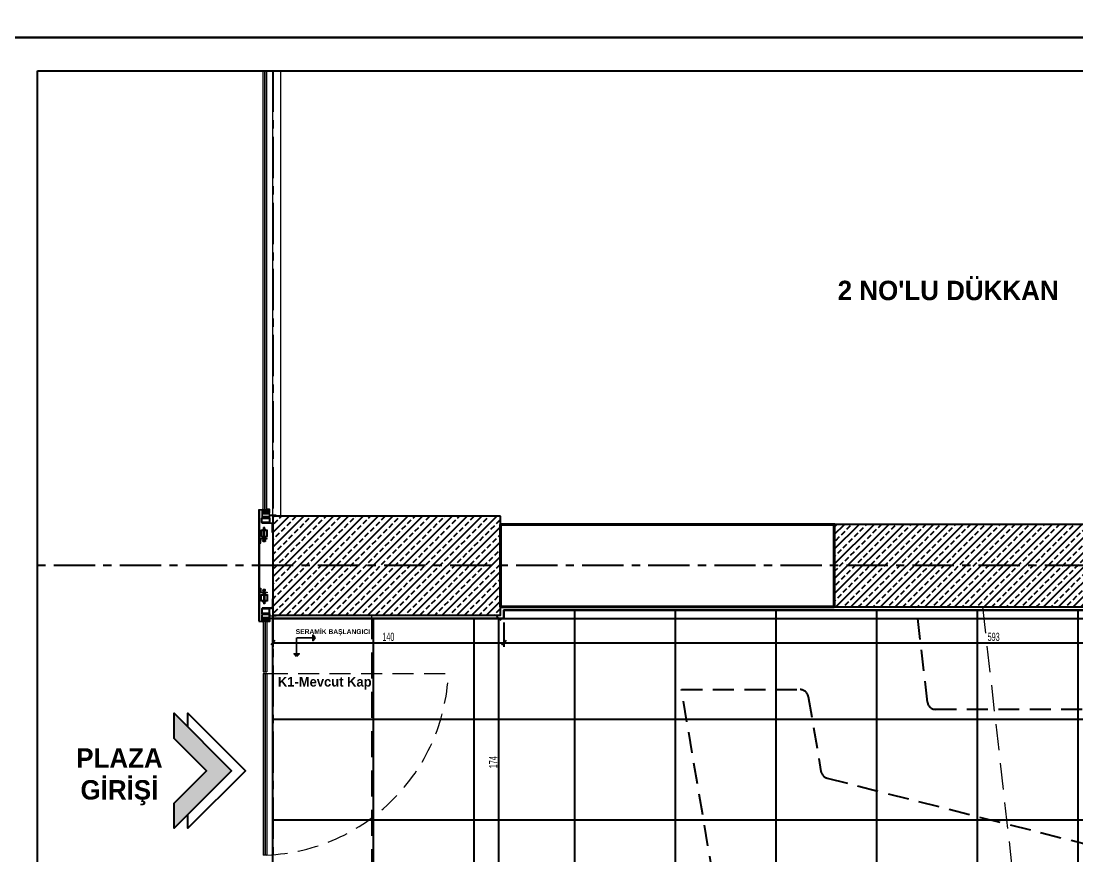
# Model space of a CAD drawing. Header units: millimetres. Extents: x 933584 to 974011, y 4545988 to 4553664.
# Drawn here: x 948412 to 949051, y 4550860 to 4551365 of the extents above; entities that cross this region are included whole.
import ezdxf

# ---------------------------------------------------------------- set-up
doc = ezdxf.new("R2010")
doc.units = ezdxf.units.MM
doc.header["$PDMODE"] = 35
for name, pattern in [('568_AVN_KES_01$0$HIDDEN', [0.375, 0.25, -0.125]), ('CENTER', [2, 1.25, -0.25, 0.25, -0.25]), ('CONTINUA', [0]), ('HIDDEN', [9.525, 6.35, -3.175]), ('HIDDEN2', [4.7625, 3.175, -1.5875]), ('HIDDENX2', [19.05, 12.7, -6.35])]:
    doc.linetypes.add(name, pattern=pattern)
doc.layers.get('0').update_dxf_attribs({"color": 255})
doc.layers.get('Defpoints').update_dxf_attribs({"color": 8})
for name, color, linetype in [('0-CSX-CXS_20', 14, 'CENTER'), ('0-DMS-50', 143, 'Continuous'), ('0-HSL-HTC_200', 1, 'Continuous'), ('0-HSL-SLD', 252, 'Continuous'), ('0-LNS-SLN', 6, 'Continuous'), ('0-LNS-SPL', 13, '568_AVN_KES_01$0$HIDDEN'), ('0-TXT-XBX_20', 3, 'Continuous'), ('2-SPS-RCN', 2, 'Continuous'), ('8-KBT-KEQ', 4, 'Continuous')]:
    doc.layers.add(name, color=color, linetype=linetype)
for name, color, linetype, lineweight in [('2-SPS-IBW', 5, 'Continuous', 40), ('3-OPN-WDR', 4, 'Continuous', 18), ('al', 7, 'Continuous', 5), ('cl', 7, 'Continuous', 5), ('CM', 4, 'Continuous', 5), ('mimariKIRIS', 251, 'HIDDEN2', 0), ('PL', 1, 'Continuous', 5), ('SFP CAM', 8, 'Continuous', 9), ('VD', 11, 'Continuous', 5), ('VDK', 11, 'HIDDEN', 5)]:
    doc.layers.add(name, color=color, linetype=linetype, lineweight=lineweight)
doc.styles.add('Century Gothic_B_3', font='GOTHICB.TTF', dxfattribs={"height": 4})
doc.styles.add('dim_romans_50', font='swissl.ttf', dxfattribs={"width": 0.6, "height": 5})
doc.dimstyles.new('ONK_dim 1_50', dxfattribs={"dimscale": 5, "dimtxt": 4, "dimasz": 0.5, "dimexe": 0.5, "dimexo": 0.5, "dimgap": 0.2, "dimtad": 1, "dimdec": 1, "dimrnd": 0.5, "dimzin": 9, "dimtxsty": 'dim_romans_50', "dimblk": 'OBLIQUE', "dimcen": 1, "dimclre": 256, "dimclrt": 256, "dimazin": 2, "dimtfac": 1, "dimtdec": 1, "dimtix": 1, "dimtmove": 2, "dimatfit": 3, "dimldrblk": 'OBLIQUE', "dimfxl": 3, "dimfxlon": 1, "dimarcsym": 0})
pattern_1 = [(45, (935301.9395, 4553293.885), (-4.490128, 4.490128), []), (45, (935306.4297, 4553293.885), (-4.490128, 4.490128), [3.175, -1.5875])]

# ---------------------------------------------------------------- blocks, each defined once
blk = doc.blocks.new('ZVBXZDVB')
at = {"layer": '0-CSX-CXS_20', "ltscale": 20}
blk.add_line((934876.25, 4552535.75), (933721.5, 4552535.75), dxfattribs=at)
blk.add_lwpolyline([(933863.85, 4552835.4), (933863.85, 4551518.59)], dxfattribs=at)
blk = doc.blocks.new('xcvxcbv-flatten-1')
at = {"layer": '2-SPS-IBW'}
blk.add_lwpolyline([(934203.85, 4551173.49), (934001.85, 4551173.49), (934001.85, 4551223.49), (934203.85, 4551223.49)], close=True, dxfattribs=at)
blk = doc.blocks.new('90-5396-flatten-1')
at = {"layer": 'al', "linetype": 'CONTINUA'}
blk.add_lwpolyline([(-4.35, 1.2), (-4.1, 1.2), (-4.1, 1.46), (-4.2, 1.46), (-4.2, 1.35), (-4.35, 1.35), (-4.35, 1.85), (-4.2, 1.85), (-4.2, 1.74), (-4.1, 1.74), (-4.1, 2), (-4.5, 2), (-4.5, -2.72), (-4.29, -2.72), (-4.2, -2.57), (-4.35, -2.57), (-4.35, -2.27), (-3.51, -2.27), (-3.48, -2.24), (-3.45, -2.27), (-1.03, -2.27), (-1, -2.24), (-0.97, -2.27), (-0.15, -2.27), (-0.15, -2.57), (-0.3, -2.57), (-0.21, -2.72), (0, -2.72), (0, 0), (-0.21, 0), (-0.3, -0.15), (-0.15, -0.15), (-0.15, -0.45), (-1.65, -0.45), (-1.65, -0.15), (-1.5, -0.15), (-1.59, 0), (-1.86, 0), (-1.95, -0.15), (-1.8, -0.15), (-1.8, -0.45), (-3.3, -0.45), (-3.3, -0.15), (-3.15, -0.15), (-3.24, 0), (-3.45, 0), (-3.45, -0.45), (-4.15, -0.45, -0.414214), (-4.35, -0.25)], format="xyb", close=True, dxfattribs=at)
at = {"layer": 'al'}
blk.add_lwpolyline([(-0.15, -2.12), (-4.35, -2.12), (-4.35, -0.6), (-0.15, -0.6)], close=True, dxfattribs=at)
blk = doc.blocks.new('142005-flatten-1')
blk.add_lwpolyline([(0.18, 0.02, -0.610741), (0.21, 0.04), (0.33, -0.11, 0.909168), (0.37, -0.07), (0.18, 0.21), (0.18, 0.42, -0.610741), (0.21, 0.44), (0.33, 0.29, 0.909168), (0.37, 0.33), (0.18, 0.61), (0.18, 0.71, 0.414214), (0.16, 0.73), (0.02, 0.73, 0.414214), (0, 0.71), (0, 0.26), (-0.12, 0.26), (-0.12, 0.31, 0.751626), (-0.17, 0.32), (-0.24, 0.18, 0.289411), (-0.24, 0.08), (-0.17, -0.06, 0.751626), (-0.12, -0.05), (-0.12, 0), (0, 0), (0, -0.3), (-0.12, -0.3, 0.729303), (-0.14, -0.35, -0.080087), (0.31, -0.76, 1.549214), (0.36, -0.73), (0.21, -0.31, 0.005518), (0.18, -0.21)], format="xyb", close=True)
blk = doc.blocks.new('142005-flatten-2')
blk.add_lwpolyline([(-0.18, 0.02, 0.610741), (-0.21, 0.04), (-0.33, -0.11, -0.909168), (-0.37, -0.07), (-0.18, 0.21), (-0.18, 0.42, 0.610741), (-0.21, 0.44), (-0.33, 0.29, -0.909168), (-0.37, 0.33), (-0.18, 0.61), (-0.18, 0.71, -0.414214), (-0.16, 0.73), (-0.02, 0.73, -0.414214), (0, 0.71), (0, 0.26), (0.12, 0.26), (0.12, 0.31, -0.751626), (0.17, 0.32), (0.24, 0.18, -0.289411), (0.24, 0.08), (0.17, -0.06, -0.751626), (0.12, -0.05), (0.12, 0), (0, 0), (0, -0.3), (0.12, -0.3, -0.729303), (0.14, -0.35, 0.080087), (-0.31, -0.76, -1.549214), (-0.36, -0.73), (-0.21, -0.31, -0.005518), (-0.18, -0.21)], format="xyb", close=True)
blk = doc.blocks.new('85-3879T-flatten-1')
blk.add_lwpolyline([(-0.17, -0.15, -0.402552), (-0.12, -0.2), (-0.05, -1.85, -0.425972), (-0.1, -1.9), (-0.3, -1.9, 0.414214), (-0.35, -1.95), (-0.35, -2.21), (-0.42, -2.33, 0.414214), (-0.41, -2.39), (-0.39, -2.4, 0.414214), (-0.34, -2.38), (-0.22, -2.18), (-0.25, -2.15), (-0.25, -2), (0.05, -2), (0, 0), (-1.3, 0), (-1.3, -0.26), (-1.2, -0.26), (-1.2, -0.15), (-1.05, -0.15), (-1.05, -0.65), (-1.2, -0.65), (-1.2, -0.54), (-1.3, -0.54), (-1.3, -1.96, -0.414214), (-1.35, -2.01), (-1.4, -2.01, 0.414214), (-1.45, -2.06), (-1.45, -2.17), (-1.55, -2.17), (-1.4, -2.43, 0.414214), (-1.35, -2.45), (-1.33, -2.44, 0.414214), (-1.31, -2.38), (-1.34, -2.33), (-1.34, -2.12, 0.394805), (-1.2, -1.97), (-1.2, -0.8, -0.414214), (-1.15, -0.75), (-1, -0.75, 0.414214), (-0.95, -0.7), (-0.95, -0.2, -0.414214), (-0.9, -0.15)], format="xyb", close=True)
blk = doc.blocks.new('90-5396-flatten-2')
at = {"layer": 'al', "linetype": 'CONTINUA'}
blk.add_lwpolyline([(-4.35, 1.2), (-4.1, 1.2), (-4.1, 1.46), (-4.2, 1.46), (-4.2, 1.35), (-4.35, 1.35), (-4.35, 1.85), (-4.2, 1.85), (-4.2, 1.74), (-4.1, 1.74), (-4.1, 2), (-4.5, 2), (-4.5, -2.72), (-4.29, -2.72), (-4.2, -2.57), (-4.35, -2.57), (-4.35, -2.27), (-3.51, -2.27), (-3.48, -2.24), (-3.45, -2.27), (-1.03, -2.27), (-1, -2.24), (-0.97, -2.27), (-0.15, -2.27), (-0.15, -2.57), (-0.3, -2.57), (-0.21, -2.72), (0, -2.72), (0, 0), (-0.21, 0), (-0.3, -0.15), (-0.15, -0.15), (-0.15, -0.45), (-1.65, -0.45), (-1.65, -0.15), (-1.5, -0.15), (-1.59, 0), (-1.86, 0), (-1.95, -0.15), (-1.8, -0.15), (-1.8, -0.45), (-3.3, -0.45), (-3.3, -0.15), (-3.15, -0.15), (-3.24, 0), (-3.45, 0), (-3.45, -0.45), (-4.15, -0.45, -0.414214), (-4.35, -0.25)], format="xyb", close=True, dxfattribs=at)
at = {"layer": 'al'}
blk.add_lwpolyline([(-0.15, -2.12), (-4.35, -2.12), (-4.35, -0.6), (-0.15, -0.6)], close=True, dxfattribs=at)
blk = doc.blocks.new('142005-flatten-3')
blk.add_lwpolyline([(0.18, 0.02, -0.610741), (0.21, 0.04), (0.33, -0.11, 0.909168), (0.37, -0.07), (0.18, 0.21), (0.18, 0.42, -0.610741), (0.21, 0.44), (0.33, 0.29, 0.909168), (0.37, 0.33), (0.18, 0.61), (0.18, 0.71, 0.414214), (0.16, 0.73), (0.02, 0.73, 0.414214), (0, 0.71), (0, 0.26), (-0.12, 0.26), (-0.12, 0.31, 0.751626), (-0.17, 0.32), (-0.24, 0.18, 0.289411), (-0.24, 0.08), (-0.17, -0.06, 0.751626), (-0.12, -0.05), (-0.12, 0), (0, 0), (0, -0.3), (-0.12, -0.3, 0.729303), (-0.14, -0.35, -0.080087), (0.31, -0.76, 1.549214), (0.36, -0.73), (0.21, -0.31, 0.005518), (0.18, -0.21)], format="xyb", close=True)
blk = doc.blocks.new('142005-flatten-4')
blk.add_lwpolyline([(-0.18, 0.02, 0.610741), (-0.21, 0.04), (-0.33, -0.11, -0.909168), (-0.37, -0.07), (-0.18, 0.21), (-0.18, 0.42, 0.610741), (-0.21, 0.44), (-0.33, 0.29, -0.909168), (-0.37, 0.33), (-0.18, 0.61), (-0.18, 0.71, -0.414214), (-0.16, 0.73), (-0.02, 0.73, -0.414214), (0, 0.71), (0, 0.26), (0.12, 0.26), (0.12, 0.31, -0.751626), (0.17, 0.32), (0.24, 0.18, -0.289411), (0.24, 0.08), (0.17, -0.06, -0.751626), (0.12, -0.05), (0.12, 0), (0, 0), (0, -0.3), (0.12, -0.3, -0.729303), (0.14, -0.35, 0.080087), (-0.31, -0.76, -1.549214), (-0.36, -0.73), (-0.21, -0.31, -0.005518), (-0.18, -0.21)], format="xyb", close=True)
blk = doc.blocks.new('85-3879T-flatten-2')
blk.add_lwpolyline([(-0.17, -0.15, -0.402552), (-0.12, -0.2), (-0.05, -1.85, -0.425972), (-0.1, -1.9), (-0.3, -1.9, 0.414214), (-0.35, -1.95), (-0.35, -2.21), (-0.42, -2.33, 0.414214), (-0.41, -2.39), (-0.39, -2.4, 0.414214), (-0.34, -2.38), (-0.22, -2.18), (-0.25, -2.15), (-0.25, -2), (0.05, -2), (0, 0), (-1.3, 0), (-1.3, -0.26), (-1.2, -0.26), (-1.2, -0.15), (-1.05, -0.15), (-1.05, -0.65), (-1.2, -0.65), (-1.2, -0.54), (-1.3, -0.54), (-1.3, -1.96, -0.414214), (-1.35, -2.01), (-1.4, -2.01, 0.414214), (-1.45, -2.06), (-1.45, -2.17), (-1.55, -2.17), (-1.4, -2.43, 0.414214), (-1.35, -2.45), (-1.33, -2.44, 0.414214), (-1.31, -2.38), (-1.34, -2.33), (-1.34, -2.12, 0.394805), (-1.2, -1.97), (-1.2, -0.8, -0.414214), (-1.15, -0.75), (-1, -0.75, 0.414214), (-0.95, -0.7), (-0.95, -0.2, -0.414214), (-0.9, -0.15)], format="xyb", close=True)
blk = doc.blocks.new('90-5396-flatten-3')
at = {"layer": 'al', "linetype": 'CONTINUA'}
blk.add_lwpolyline([(-4.35, -1.2), (-4.1, -1.2), (-4.1, -1.46), (-4.2, -1.46), (-4.2, -1.35), (-4.35, -1.35), (-4.35, -1.85), (-4.2, -1.85), (-4.2, -1.74), (-4.1, -1.74), (-4.1, -2), (-4.5, -2), (-4.5, 2.72), (-4.29, 2.72), (-4.2, 2.57), (-4.35, 2.57), (-4.35, 2.27), (-3.51, 2.27), (-3.48, 2.24), (-3.45, 2.27), (-1.03, 2.27), (-1, 2.24), (-0.97, 2.27), (-0.15, 2.27), (-0.15, 2.57), (-0.3, 2.57), (-0.21, 2.72), (0, 2.72), (0, 0), (-0.21, 0), (-0.3, 0.15), (-0.15, 0.15), (-0.15, 0.45), (-1.65, 0.45), (-1.65, 0.15), (-1.5, 0.15), (-1.59, 0), (-1.86, 0), (-1.95, 0.15), (-1.8, 0.15), (-1.8, 0.45), (-3.3, 0.45), (-3.3, 0.15), (-3.15, 0.15), (-3.24, 0), (-3.45, 0), (-3.45, 0.45), (-4.15, 0.45, 0.414214), (-4.35, 0.25)], format="xyb", close=True, dxfattribs=at)
at = {"layer": 'al'}
blk.add_lwpolyline([(-0.15, 2.12), (-4.35, 2.12), (-4.35, 0.6), (-0.15, 0.6)], close=True, dxfattribs=at)
blk = doc.blocks.new('142005-flatten-5')
blk.add_lwpolyline([(0.18, -0.02, 0.610741), (0.21, -0.04), (0.33, 0.11, -0.909168), (0.37, 0.07), (0.18, -0.21), (0.18, -0.42, 0.610741), (0.21, -0.44), (0.33, -0.29, -0.909168), (0.37, -0.33), (0.18, -0.61), (0.18, -0.71, -0.414214), (0.16, -0.73), (0.02, -0.73, -0.414214), (0, -0.71), (0, -0.26), (-0.12, -0.26), (-0.12, -0.31, -0.751626), (-0.17, -0.32), (-0.24, -0.18, -0.289411), (-0.24, -0.08), (-0.17, 0.06, -0.751626), (-0.12, 0.05), (-0.12, 0), (0, 0), (0, 0.3), (-0.12, 0.3, -0.729303), (-0.14, 0.35, 0.080087), (0.31, 0.76, -1.549214), (0.36, 0.73), (0.21, 0.31, -0.005518), (0.18, 0.21)], format="xyb", close=True)
blk = doc.blocks.new('142005-flatten-6')
blk.add_lwpolyline([(-0.18, -0.02, -0.610741), (-0.21, -0.04), (-0.33, 0.11, 0.909168), (-0.37, 0.07), (-0.18, -0.21), (-0.18, -0.42, -0.610741), (-0.21, -0.44), (-0.33, -0.29, 0.909168), (-0.37, -0.33), (-0.18, -0.61), (-0.18, -0.71, 0.414214), (-0.16, -0.73), (-0.02, -0.73, 0.414214), (0, -0.71), (0, -0.26), (0.12, -0.26), (0.12, -0.31, 0.751626), (0.17, -0.32), (0.24, -0.18, 0.289411), (0.24, -0.08), (0.17, 0.06, 0.751626), (0.12, 0.05), (0.12, 0), (0, 0), (0, 0.3), (0.12, 0.3, 0.729303), (0.14, 0.35, -0.080087), (-0.31, 0.76, 1.549214), (-0.36, 0.73), (-0.21, 0.31, 0.005518), (-0.18, 0.21)], format="xyb", close=True)
blk = doc.blocks.new('85-3879T-flatten-3')
blk.add_lwpolyline([(-0.17, 0.15, 0.402552), (-0.12, 0.2), (-0.05, 1.85, 0.425972), (-0.1, 1.9), (-0.3, 1.9, -0.414214), (-0.35, 1.95), (-0.35, 2.21), (-0.42, 2.33, -0.414214), (-0.41, 2.39), (-0.39, 2.4, -0.414214), (-0.34, 2.38), (-0.22, 2.18), (-0.25, 2.15), (-0.25, 2), (0.05, 2), (0, 0), (-1.3, 0), (-1.3, 0.26), (-1.2, 0.26), (-1.2, 0.15), (-1.05, 0.15), (-1.05, 0.65), (-1.2, 0.65), (-1.2, 0.54), (-1.3, 0.54), (-1.3, 1.96, 0.414214), (-1.35, 2.01), (-1.4, 2.01, -0.414214), (-1.45, 2.06), (-1.45, 2.17), (-1.55, 2.17), (-1.4, 2.43, -0.414214), (-1.35, 2.45), (-1.33, 2.44, -0.414214), (-1.31, 2.38), (-1.34, 2.33), (-1.34, 2.12, -0.394805), (-1.2, 1.97), (-1.2, 0.8, 0.414214), (-1.15, 0.75), (-1, 0.75, -0.414214), (-0.95, 0.7), (-0.95, 0.2, 0.414214), (-0.9, 0.15)], format="xyb", close=True)
blk = doc.blocks.new('90-5396-flatten-4')
at = {"layer": 'al', "linetype": 'CONTINUA'}
blk.add_lwpolyline([(-4.35, -1.2), (-4.1, -1.2), (-4.1, -1.46), (-4.2, -1.46), (-4.2, -1.35), (-4.35, -1.35), (-4.35, -1.85), (-4.2, -1.85), (-4.2, -1.74), (-4.1, -1.74), (-4.1, -2), (-4.5, -2), (-4.5, 2.72), (-4.29, 2.72), (-4.2, 2.57), (-4.35, 2.57), (-4.35, 2.27), (-3.51, 2.27), (-3.48, 2.24), (-3.45, 2.27), (-1.03, 2.27), (-1, 2.24), (-0.97, 2.27), (-0.15, 2.27), (-0.15, 2.57), (-0.3, 2.57), (-0.21, 2.72), (0, 2.72), (0, 0), (-0.21, 0), (-0.3, 0.15), (-0.15, 0.15), (-0.15, 0.45), (-1.65, 0.45), (-1.65, 0.15), (-1.5, 0.15), (-1.59, 0), (-1.86, 0), (-1.95, 0.15), (-1.8, 0.15), (-1.8, 0.45), (-3.3, 0.45), (-3.3, 0.15), (-3.15, 0.15), (-3.24, 0), (-3.45, 0), (-3.45, 0.45), (-4.15, 0.45, 0.414214), (-4.35, 0.25)], format="xyb", close=True, dxfattribs=at)
at = {"layer": 'al'}
blk.add_lwpolyline([(-0.15, 2.12), (-4.35, 2.12), (-4.35, 0.6), (-0.15, 0.6)], close=True, dxfattribs=at)
blk = doc.blocks.new('142005-flatten-7')
blk.add_lwpolyline([(0.18, -0.02, 0.610741), (0.21, -0.04), (0.33, 0.11, -0.909168), (0.37, 0.07), (0.18, -0.21), (0.18, -0.42, 0.610741), (0.21, -0.44), (0.33, -0.29, -0.909168), (0.37, -0.33), (0.18, -0.61), (0.18, -0.71, -0.414214), (0.16, -0.73), (0.02, -0.73, -0.414214), (0, -0.71), (0, -0.26), (-0.12, -0.26), (-0.12, -0.31, -0.751626), (-0.17, -0.32), (-0.24, -0.18, -0.289411), (-0.24, -0.08), (-0.17, 0.06, -0.751626), (-0.12, 0.05), (-0.12, 0), (0, 0), (0, 0.3), (-0.12, 0.3, -0.729303), (-0.14, 0.35, 0.080087), (0.31, 0.76, -1.549214), (0.36, 0.73), (0.21, 0.31, -0.005518), (0.18, 0.21)], format="xyb", close=True)
blk = doc.blocks.new('142005-flatten-8')
blk.add_lwpolyline([(-0.18, -0.02, -0.610741), (-0.21, -0.04), (-0.33, 0.11, 0.909168), (-0.37, 0.07), (-0.18, -0.21), (-0.18, -0.42, -0.610741), (-0.21, -0.44), (-0.33, -0.29, 0.909168), (-0.37, -0.33), (-0.18, -0.61), (-0.18, -0.71, 0.414214), (-0.16, -0.73), (-0.02, -0.73, 0.414214), (0, -0.71), (0, -0.26), (0.12, -0.26), (0.12, -0.31, 0.751626), (0.17, -0.32), (0.24, -0.18, 0.289411), (0.24, -0.08), (0.17, 0.06, 0.751626), (0.12, 0.05), (0.12, 0), (0, 0), (0, 0.3), (0.12, 0.3, 0.729303), (0.14, 0.35, -0.080087), (-0.31, 0.76, 1.549214), (-0.36, 0.73), (-0.21, 0.31, 0.005518), (-0.18, 0.21)], format="xyb", close=True)
blk = doc.blocks.new('85-3879T-flatten-4')
blk.add_lwpolyline([(-0.17, 0.15, 0.402552), (-0.12, 0.2), (-0.05, 1.85, 0.425972), (-0.1, 1.9), (-0.3, 1.9, -0.414214), (-0.35, 1.95), (-0.35, 2.21), (-0.42, 2.33, -0.414214), (-0.41, 2.39), (-0.39, 2.4, -0.414214), (-0.34, 2.38), (-0.22, 2.18), (-0.25, 2.15), (-0.25, 2), (0.05, 2), (0, 0), (-1.3, 0), (-1.3, 0.26), (-1.2, 0.26), (-1.2, 0.15), (-1.05, 0.15), (-1.05, 0.65), (-1.2, 0.65), (-1.2, 0.54), (-1.3, 0.54), (-1.3, 1.96, 0.414214), (-1.35, 2.01), (-1.4, 2.01, -0.414214), (-1.45, 2.06), (-1.45, 2.17), (-1.55, 2.17), (-1.4, 2.43, -0.414214), (-1.35, 2.45), (-1.33, 2.44, -0.414214), (-1.31, 2.38), (-1.34, 2.33), (-1.34, 2.12, -0.394805), (-1.2, 1.97), (-1.2, 0.8, 0.414214), (-1.15, 0.75), (-1, 0.75, -0.414214), (-0.95, 0.7), (-0.95, 0.2, 0.414214), (-0.9, 0.15)], format="xyb", close=True)
blk = doc.blocks.new('XCVBXCVBXZ-flatten-1')
at = {"layer": 'al'}
for points in [[(933855.38, 4554069.5), (933855.38, 4554069.7), (933857.38, 4554069.7), (933857.38, 4554065.7)], [(933855.38, 4554069.5), (933855.38, 4554069.7), (933857.38, 4554069.7), (933857.38, 4554065.7)], [(933855.38, 4554069.5), (933857.18, 4554069.5), (933857.18, 4554065.7)], [(933855.38, 4554069.5), (933857.18, 4554069.5), (933857.18, 4554065.7)], [(933857.18, 4554065.7), (933857.38, 4554065.7)], [(933857.18, 4554065.7), (933857.38, 4554065.7)], [(933855.38, 4554002.1), (933857.18, 4554002.1), (933857.18, 4554005.9)], [(933855.38, 4554002.1), (933855.38, 4554001.9), (933857.38, 4554001.9), (933857.38, 4554005.9)], [(933855.38, 4554002.1), (933855.38, 4554001.9), (933857.38, 4554001.9), (933857.38, 4554005.9)], [(933855.38, 4554002.1), (933857.18, 4554002.1), (933857.18, 4554005.9)], [(933857.18, 4554005.9), (933857.38, 4554005.9)], [(933857.18, 4554005.9), (933857.38, 4554005.9)]]:
    blk.add_lwpolyline(points, dxfattribs=at)
for points in [[(933865.9, 4554066.35), (933861.9, 4554066.35), (933861.9, 4554066.3), (933861.9, 4554066.3), (933861.91, 4554065), (933862.11, 4554065), (933862.1, 4554066.15), (933865.9, 4554066.15)], [(933865.9, 4554066.35), (933861.9, 4554066.35), (933861.9, 4554066.3), (933861.9, 4554066.3), (933861.91, 4554065), (933862.11, 4554065), (933862.1, 4554066.15), (933865.9, 4554066.15)], [(933856.58, 4554053.3), (933860.59, 4554053.3), (933860.59, 4554057.3), (933856.58, 4554057.3)], [(933856.58, 4554053.3), (933860.59, 4554053.3), (933860.59, 4554057.3), (933856.58, 4554057.3)], [(933856.98, 4554053.7), (933860.19, 4554053.7), (933860.19, 4554056.9), (933856.98, 4554056.9)], [(933856.98, 4554053.7), (933860.19, 4554053.7), (933860.19, 4554056.9), (933856.98, 4554056.9)], [(933856.28, 4554052.2), (933856.28, 4554049.44), (933856.58, 4554049.44), (933856.58, 4554051.9), (933860.39, 4554051.9), (933860.39, 4554052.2)], [(933856.28, 4554052.2), (933856.28, 4554049.44), (933856.58, 4554049.44), (933856.58, 4554051.9), (933860.39, 4554051.9), (933860.39, 4554052.2)], [(933856.28, 4554019.31), (933856.28, 4554022.08), (933856.58, 4554022.08), (933856.58, 4554019.61), (933860.39, 4554019.61), (933860.39, 4554019.31)], [(933856.28, 4554019.31), (933856.28, 4554022.08), (933856.58, 4554022.08), (933856.58, 4554019.61), (933860.39, 4554019.61), (933860.39, 4554019.31)], [(933856.58, 4554018.21), (933860.59, 4554018.21), (933860.59, 4554014.21), (933856.58, 4554014.21)], [(933856.58, 4554018.21), (933860.59, 4554018.21), (933860.59, 4554014.21), (933856.58, 4554014.21)], [(933856.98, 4554017.81), (933860.19, 4554017.81), (933860.19, 4554014.61), (933856.98, 4554014.61)], [(933856.98, 4554017.81), (933860.19, 4554017.81), (933860.19, 4554014.61), (933856.98, 4554014.61)], [(933865.9, 4554005.26), (933861.9, 4554005.26), (933861.9, 4554005.31), (933861.9, 4554005.31), (933861.91, 4554006.61), (933862.11, 4554006.61), (933862.1, 4554005.46), (933865.9, 4554005.46)], [(933865.9, 4554005.26), (933861.9, 4554005.26), (933861.9, 4554005.31), (933861.9, 4554005.31), (933861.91, 4554006.61), (933862.11, 4554006.61), (933862.1, 4554005.46), (933865.9, 4554005.46)]]:
    blk.add_lwpolyline(points, close=True, dxfattribs=at)
at = {"layer": 'cl'}
for points in [[(933857.5, 4554064.67), (933861.71, 4554064.67, -0.414214), (933862.11, 4554064.27), (933862.11, 4554062.07, -0.414214), (933861.71, 4554061.67), (933857.5, 4554061.67, -0.414214), (933857.1, 4554062.07), (933857.1, 4554064.27, -0.414214)], [(933857.5, 4554064.67), (933861.71, 4554064.67, -0.414214), (933862.11, 4554064.27), (933862.11, 4554062.07, -0.414214), (933861.71, 4554061.67), (933857.5, 4554061.67, -0.414214), (933857.1, 4554062.07), (933857.1, 4554064.27, -0.414214)], [(933857.7, 4554064.27), (933861.51, 4554064.27, -0.414214), (933861.71, 4554064.07), (933861.71, 4554062.27, -0.414214), (933861.51, 4554062.07), (933857.7, 4554062.07, -0.414214), (933857.5, 4554062.27), (933857.5, 4554064.07, -0.414214)], [(933857.7, 4554064.27), (933861.51, 4554064.27, -0.414214), (933861.71, 4554064.07), (933861.71, 4554062.27, -0.414214), (933861.51, 4554062.07), (933857.7, 4554062.07, -0.414214), (933857.5, 4554062.27), (933857.5, 4554064.07, -0.414214)], [(933857.5, 4554006.84), (933861.71, 4554006.84, 0.414214), (933862.11, 4554007.24), (933862.11, 4554009.44, 0.414214), (933861.71, 4554009.84), (933857.5, 4554009.84, 0.414214), (933857.1, 4554009.44), (933857.1, 4554007.24, 0.414214)], [(933857.5, 4554006.84), (933861.71, 4554006.84, 0.414214), (933862.11, 4554007.24), (933862.11, 4554009.44, 0.414214), (933861.71, 4554009.84), (933857.5, 4554009.84, 0.414214), (933857.1, 4554009.44), (933857.1, 4554007.24, 0.414214)], [(933857.7, 4554007.24), (933861.51, 4554007.24, 0.414214), (933861.71, 4554007.44), (933861.71, 4554009.24, 0.414214), (933861.51, 4554009.44), (933857.7, 4554009.44, 0.414214), (933857.5, 4554009.24), (933857.5, 4554007.44, 0.414214)], [(933857.7, 4554007.24), (933861.51, 4554007.24, 0.414214), (933861.71, 4554007.44), (933861.71, 4554009.24, 0.414214), (933861.51, 4554009.44), (933857.7, 4554009.44, 0.414214), (933857.5, 4554009.24), (933857.5, 4554007.44, 0.414214)]]:
    blk.add_lwpolyline(points, format="xyb", close=True, dxfattribs=at)
at = {"layer": 'cl', "color": 1, "ltscale": 0.5}
for points in [[(933863.83, 4554060.82), (933863.83, 4554055.92), (933863.43, 4554055.92), (933863.43, 4554060.82, 0.414217), (933863.03, 4554061.22), (933857.36, 4554061.22), (933857.36, 4554061.62), (933863.03, 4554061.62, -0.414217)], [(933863.83, 4554010.69), (933863.83, 4554015.6), (933863.43, 4554015.6), (933863.43, 4554010.69, -0.414217), (933863.03, 4554010.29), (933857.36, 4554010.29), (933857.36, 4554009.89), (933863.03, 4554009.89, 0.414217)]]:
    blk.add_lwpolyline(points, format="xyb", close=True, dxfattribs=at)
at = {"layer": 'CM'}
for p, q in [((933858.12, 4554068.09), (933858.12, 4554335.4)), ((933858.12, 4554068.09), (933858.12, 4554335.4)), ((933859.12, 4554068.09), (933859.12, 4554335.4)), ((933859.22, 4554068.09), (933859.22, 4554335.4)), ((933859.22, 4554068.09), (933859.22, 4554335.4)), ((933860.22, 4554068.09), (933860.22, 4554335.4)), ((933855.98, 4554069.3), (933855.38, 4554069.3)), ((933855.38, 4554002.3), (933855.38, 4554069.3)), ((933855.98, 4554002.3), (933855.98, 4554069.3)), ((933860.21, 4554068.09), (933858.11, 4554068.09)), ((933860.22, 4554068.09), (933858.12, 4554068.09)), ((933860.21, 4554003.52), (933858.11, 4554003.52)), ((933858.12, 4554003.02), (933860.22, 4554003.02)), ((933858.12, 4554003.02), (933858.12, 4553971.55)), ((933858.12, 4554003.02), (933858.12, 4553971.55)), ((933859.12, 4554003.02), (933859.12, 4553971.55)), ((933859.22, 4554003.02), (933859.22, 4553971.55)), ((933859.22, 4554003.02), (933859.22, 4553971.55)), ((933860.22, 4554003.02), (933860.22, 4553971.55)), ((933855.98, 4554002.3), (933855.38, 4554002.3)), ((933858.12, 4553971.55), (933860.22, 4553971.55)), ((933858.12, 4553970.55), (933858.12, 4553860.55)), ((933858.12, 4553970.55), (933858.12, 4553860.55)), ((933858.12, 4553970.55), (933860.22, 4553970.55)), ((933859.12, 4553970.55), (933859.12, 4553860.55)), ((933859.22, 4553970.55), (933859.22, 4553860.55)), ((933859.22, 4553970.55), (933859.22, 4553860.55)), ((933860.22, 4553970.55), (933860.22, 4553860.55)), ((933860.22, 4553860.55), (933858.12, 4553860.55))]:
    blk.add_line(p, q, dxfattribs=at)
at = {"layer": 'mimariKIRIS', "ltscale": 5}
blk.add_line((933863.85, 4554065.75), (933863.85, 4554335.4), dxfattribs=at)
at = {"layer": 'PL'}
for points in [[(933857.2, 4554064.7), (933861.88, 4554064.7), (933861.88, 4554064.98), (933857.2, 4554064.98)], [(933857.2, 4554064.7), (933861.88, 4554064.7), (933861.88, 4554064.98), (933857.2, 4554064.98)], [(933856.28, 4554049.44), (933855.98, 4554049.44), (933855.98, 4554052.2), (933856.28, 4554052.2)], [(933856.28, 4554049.44), (933855.98, 4554049.44), (933855.98, 4554052.2), (933856.28, 4554052.2)], [(933859.19, 4554052.7), (933859.19, 4554050.96), (933857.99, 4554050.96), (933857.99, 4554052.7)], [(933856.28, 4554022.08), (933855.98, 4554022.08), (933855.98, 4554019.31), (933856.28, 4554019.31)], [(933856.28, 4554022.08), (933855.98, 4554022.08), (933855.98, 4554019.31), (933856.28, 4554019.31)], [(933859.19, 4554018.81), (933859.19, 4554020.55), (933857.99, 4554020.55), (933857.99, 4554018.81)], [(933857.2, 4554006.9), (933861.88, 4554006.9), (933861.88, 4554006.63), (933857.2, 4554006.62)], [(933857.2, 4554006.9), (933861.88, 4554006.9), (933861.88, 4554006.63), (933857.2, 4554006.62)]]:
    blk.add_lwpolyline(points, close=True, dxfattribs=at)
at = {"layer": 'SFP CAM', "color": 252}
for p, q in [((933863.85, 4554065.75), (933863.85, 4554335.4)), ((933868.85, 4554065.75), (933868.85, 4554335.4))]:
    blk.add_line(p, q, dxfattribs=at)
at = {"layer": 'VD'}
for points in [[(933857.8, 4554057.83), (933857.8, 4554057.34), (933858.15, 4554057.34), (933858.2, 4554057.34), (933858.2, 4554057.84, 0.327274)], [(933858, 4554057.9, -0.159188), (933858.2, 4554057.83, -0.080739), (933858.59, 4554057.9)], [(933858.59, 4554057.9, -0.080459), (933858.98, 4554057.84, -0.158616), (933859.18, 4554057.9)], [(933858.98, 4554057.84), (933858.98, 4554057.34), (933859.37, 4554057.34), (933859.37, 4554057.83, 0.327274)], [(933857.8, 4554052.77), (933857.8, 4554053.26), (933858.15, 4554053.26), (933858.2, 4554053.26), (933858.2, 4554052.76, -0.327274)], [(933857.8, 4554050.35), (933857.8, 4554050.84), (933858.15, 4554050.84), (933858.2, 4554050.84), (933858.2, 4554050.34, -0.327274)], [(933858, 4554052.7, 0.159188), (933858.2, 4554052.77, 0.080739), (933858.59, 4554052.7)], [(933858, 4554050.28, 0.159188), (933858.2, 4554050.35, 0.080739), (933858.59, 4554050.28)], [(933858.59, 4554052.7, 0.080459), (933858.98, 4554052.76, 0.158616), (933859.18, 4554052.7)], [(933858.59, 4554050.28, 0.080459), (933858.98, 4554050.34, 0.158616), (933859.18, 4554050.28)], [(933858.98, 4554052.76), (933858.98, 4554053.26), (933859.37, 4554053.26), (933859.37, 4554052.77, -0.327274)], [(933858.98, 4554050.34), (933858.98, 4554050.84), (933859.37, 4554050.84), (933859.37, 4554050.35, -0.327274)], [(933857.8, 4554021.17), (933857.8, 4554020.67), (933858.15, 4554020.67), (933858.2, 4554020.67), (933858.2, 4554021.17, 0.327274)], [(933857.8, 4554018.75), (933857.8, 4554018.25), (933858.15, 4554018.25), (933858.2, 4554018.25), (933858.2, 4554018.75, 0.327274)], [(933858, 4554021.23, -0.159188), (933858.2, 4554021.17, -0.080739), (933858.59, 4554021.23)], [(933858, 4554018.81, -0.159188), (933858.2, 4554018.75, -0.080739), (933858.59, 4554018.81)], [(933858.59, 4554021.23, -0.080459), (933858.98, 4554021.17, -0.158616), (933859.18, 4554021.23)], [(933858.59, 4554018.81, -0.080459), (933858.98, 4554018.75, -0.158616), (933859.18, 4554018.81)], [(933858.98, 4554021.17), (933858.98, 4554020.67), (933859.37, 4554020.67), (933859.37, 4554021.17, 0.327274)], [(933858.98, 4554018.75), (933858.98, 4554018.25), (933859.37, 4554018.25), (933859.37, 4554018.75, 0.327274)], [(933857.8, 4554013.68), (933857.8, 4554014.18), (933858.15, 4554014.18), (933858.2, 4554014.18), (933858.2, 4554013.68, -0.327274)], [(933858, 4554013.62, 0.159188), (933858.2, 4554013.68, 0.080739), (933858.59, 4554013.62)], [(933858.59, 4554013.62, 0.080459), (933858.98, 4554013.68, 0.158616), (933859.18, 4554013.62)], [(933858.98, 4554013.68), (933858.98, 4554014.18), (933859.37, 4554014.18), (933859.37, 4554013.68, -0.327274)]]:
    blk.add_lwpolyline(points, format="xyb", close=True, dxfattribs=at)
for points in [[(933858.2, 4554057.34), (933858.98, 4554057.34), (933858.98, 4554057.84, 0.162646), (933858.2, 4554057.83), (933858.2, 4554057.34)], [(933858.2, 4554053.26), (933858.98, 4554053.26), (933858.98, 4554052.76, -0.162646), (933858.2, 4554052.77), (933858.2, 4554053.26)], [(933858.2, 4554050.84), (933858.98, 4554050.84), (933858.98, 4554050.34, -0.162646), (933858.2, 4554050.35), (933858.2, 4554050.84)], [(933858.2, 4554020.67), (933858.98, 4554020.67), (933858.98, 4554021.17, 0.162646), (933858.2, 4554021.17), (933858.2, 4554020.67)], [(933858.2, 4554018.25), (933858.98, 4554018.25), (933858.98, 4554018.75, 0.162646), (933858.2, 4554018.75), (933858.2, 4554018.25)], [(933858.2, 4554014.18), (933858.98, 4554014.18), (933858.98, 4554013.68, -0.162646), (933858.2, 4554013.68), (933858.2, 4554014.18)]]:
    blk.add_lwpolyline(points, format="xyb", dxfattribs=at)
for points in [[(933857.72, 4554050.84), (933857.72, 4554050.96), (933858.15, 4554050.96), (933858.15, 4554050.84)], [(933858.15, 4554050.84), (933858.15, 4554050.96), (933859.03, 4554050.96), (933859.03, 4554050.84)], [(933859.03, 4554050.84), (933859.03, 4554050.96), (933859.46, 4554050.96), (933859.46, 4554050.84)], [(933857.72, 4554020.67), (933857.72, 4554020.55), (933858.15, 4554020.55), (933858.15, 4554020.67)], [(933858.15, 4554020.67), (933858.15, 4554020.55), (933859.03, 4554020.55), (933859.03, 4554020.67)], [(933859.03, 4554020.67), (933859.03, 4554020.55), (933859.46, 4554020.55), (933859.46, 4554020.67)]]:
    blk.add_lwpolyline(points, close=True, dxfattribs=at)
at = {"layer": 'VDK'}
for p, q in [((933858.19, 4554053.7), (933858.19, 4554058.92)), ((933858.99, 4554058.92), (933858.19, 4554058.92)), ((933858.99, 4554053.7), (933858.99, 4554058.92)), ((933858.19, 4554017.81), (933858.19, 4554012.6)), ((933858.99, 4554017.81), (933858.99, 4554012.6)), ((933858.99, 4554012.6), (933858.19, 4554012.6))]:
    blk.add_line(p, q, dxfattribs=at)
for points in [[(933858.19, 4554051.1), (933858.19, 4554053.7), (933858.99, 4554053.7), (933858.99, 4554051.1)], [(933858.19, 4554020.41), (933858.19, 4554017.81), (933858.99, 4554017.81), (933858.99, 4554020.41)]]:
    blk.add_lwpolyline(points, close=True, dxfattribs=at)
for name, p in [('90-5396-flatten-1', (933861.88, 4554067.7)), ('90-5396-flatten-2', (933861.88, 4554067.7)), ('142005-flatten-1', (933857.78, 4554069.1)), ('142005-flatten-3', (933857.78, 4554069.1)), ('142005-flatten-2', (933860.5, 4554069.17)), ('142005-flatten-4', (933860.5, 4554069.17)), ('85-3879T-flatten-1', (933861.83, 4554069.7)), ('85-3879T-flatten-2', (933861.83, 4554069.7)), ('90-5396-flatten-3', (933861.88, 4554003.91)), ('90-5396-flatten-4', (933861.88, 4554003.91)), ('142005-flatten-5', (933857.78, 4554002.5)), ('142005-flatten-7', (933857.78, 4554002.5)), ('142005-flatten-6', (933860.5, 4554002.43)), ('142005-flatten-8', (933860.5, 4554002.43)), ('85-3879T-flatten-3', (933861.83, 4554001.91)), ('85-3879T-flatten-4', (933861.83, 4554001.91))]:
    blk.add_blockref(name, p)
blk = doc.blocks.new('fdvd-flatten-1')
at = {"layer": '2-SPS-RCN'}
for points in [[(934001.85, 4551228.49), (933863.85, 4551228.49), (933863.85, 4551168.49), (934001.85, 4551168.49)], [(934667.85, 4551223.49), (934203.85, 4551223.49), (934203.85, 4551173.49), (934667.85, 4551173.49)]]:
    blk.add_lwpolyline(points, close=True, dxfattribs=at)
blk = doc.blocks.new('asdvdsv')
at = {"layer": '0-HSL-HTC_200'}
h = blk.add_hatch(dxfattribs=at)
h.set_pattern_fill('ANSI33', color=256)
h.set_pattern_definition(pattern_1)
h.paths.add_polyline_path([(939101.85, 4551065.75), (938963.85, 4551065.75), (938963.85, 4551005.75), (939101.85, 4551005.75)])
h = blk.add_hatch(dxfattribs=at)
h.set_pattern_fill('ANSI33', color=256)
h.set_pattern_definition(pattern_1)
h.paths.add_polyline_path([(939767.85, 4551060.75), (939303.85, 4551060.75), (939303.85, 4551010.75), (939767.85, 4551010.75)])
blk.add_blockref('fdvd-flatten-1', (5100, -162.74))
blk = doc.blocks.new('DVSBCXVBXVB')
h = blk.add_hatch(color=256)
h.dxf.hatch_style = 1
h.paths.add_polyline_path([(934200.68, 4550248.45), (934181.17, 4550267.96), (934161.66, 4550248.45), (934146.36, 4550248.45), (934181.17, 4550283.26), (934215.98, 4550248.45)])
for points in [[(934154.64, 4550256.73), (934146.36, 4550256.73), (934181.17, 4550291.54), (934215.98, 4550256.73), (934207.69, 4550256.73)], [(934200.68, 4550248.45), (934181.17, 4550267.96), (934161.66, 4550248.45), (934146.36, 4550248.45), (934181.17, 4550283.26), (934215.98, 4550248.45), (934200.68, 4550248.45)]]:
    blk.add_lwpolyline(points)
blk = doc.blocks.new('DVBXB')
at = {"layer": '0-LNS-SLN'}
h = blk.add_hatch(color=256, dxfattribs=at)
h.dxf.hatch_style = 1
h.paths.add_polyline_path([(941202.64, 4552423.79), (941201.09, 4552425.33), (941204.18, 4552425.33), (941202.64, 4552423.79)])
at = {"layer": '0-LNS-SLN', "const_width": 1}
blk.add_lwpolyline([(941202.64, 4552435.08), (941202.64, 4552425.33)], dxfattribs=at)
at = {"layer": '0-LNS-SLN'}
blk.add_lwpolyline([(941202.64, 4552423.79), (941201.09, 4552425.33), (941204.18, 4552425.33), (941202.64, 4552423.79)], dxfattribs=at)
blk = doc.blocks.new('_Oblique')
at = {"color": 0, "linetype": 'ByBlock', "lineweight": -2}
blk.add_line((-0.5, -0.5), (0.5, 0.5), dxfattribs=at)
blk = doc.blocks.new('*D1673')
at = {"layer": '0-DMS-50', "lineweight": -2}
for p, q in [((948563.85, 4551001.25), (948563.85, 4550986.62)), ((948703.85, 4551001.25), (948703.85, 4550986.62))]:
    blk.add_line(p, q, dxfattribs=at)
at = {"layer": '0-DMS-50', "color": 0, "lineweight": -2}
blk.add_line((948563.85, 4550989.12), (948703.85, 4550989.12), dxfattribs=at)
at = {"layer": 'Defpoints', "color": 0}
for p in [(948563.85, 4551003.75), (948703.85, 4551003.75), (948703.85, 4550989.12)]:
    blk.add_point(p, dxfattribs=at)
at = {"layer": '0-DMS-50', "color": 0, "linetype": 'ByBlock', "lineweight": -2, "xscale": 2.5, "yscale": 2.5, "zscale": 2.5}
for p, rotation in [((948563.85, 4550989.12), 179.9999999786557), ((948703.85, 4550989.12), 359.9999999786557)]:
    blk.add_blockref('_Oblique', p, dxfattribs=dict(at, rotation=rotation))
at = {"layer": '0-DMS-50', "insert": (948633.85, 4550992.62), "char_height": 5, "attachment_point": 5, "rotation": 360, "style": 'dim_romans_50'}
blk.add_mtext('140', dxfattribs=at)
blk = doc.blocks.new('*D1674')
at = {"layer": '0-DMS-50', "lineweight": -2}
for p, q in [((948703.85, 4551001.25), (948703.85, 4550986.62)), ((949296.85, 4551004.12), (949296.85, 4550986.62))]:
    blk.add_line(p, q, dxfattribs=at)
at = {"layer": '0-DMS-50', "color": 0, "lineweight": -2}
blk.add_line((948703.85, 4550989.12), (949296.85, 4550989.12), dxfattribs=at)
at = {"layer": 'Defpoints', "color": 0}
for p in [(949296.85, 4551008.75), (948703.85, 4551003.75), (949296.85, 4550989.12)]:
    blk.add_point(p, dxfattribs=at)
at = {"layer": '0-DMS-50', "color": 0, "linetype": 'ByBlock', "lineweight": -2, "xscale": 2.5, "yscale": 2.5, "zscale": 2.5, "rotation": 180}
blk.add_blockref('_Oblique', (948703.85, 4550989.12), dxfattribs=at)
at = {"layer": '0-DMS-50', "color": 0, "linetype": 'ByBlock', "lineweight": -2, "xscale": 2.5, "yscale": 2.5, "zscale": 2.5}
blk.add_blockref('_Oblique', (949296.85, 4550989.12), dxfattribs=at)
at = {"layer": '0-DMS-50', "insert": (949000.35, 4550992.62), "char_height": 5, "attachment_point": 5, "style": 'dim_romans_50'}
blk.add_mtext('593', dxfattribs=at)
blk = doc.blocks.new('*D1677')
at = {"layer": '0-DMS-50', "lineweight": -2}
for p, q in [((948698.34, 4551003.75), (948698.34, 4551003.75)), ((948698.34, 4550829.75), (948698.34, 4550829.75))]:
    blk.add_line(p, q, dxfattribs=at)
at = {"layer": '0-DMS-50', "color": 0, "lineweight": -2}
blk.add_line((948700.84, 4550829.75), (948700.84, 4551003.75), dxfattribs=at)
at = {"layer": 'Defpoints', "color": 0}
for p in [(948700.84, 4551003.75), (948700.84, 4551003.75), (948700.84, 4550829.75)]:
    blk.add_point(p, dxfattribs=at)
at = {"layer": '0-DMS-50', "color": 0, "linetype": 'ByBlock', "lineweight": -2, "xscale": 2.5, "yscale": 2.5, "zscale": 2.5}
for p, rotation in [((948700.84, 4551003.75), 90), ((948700.84, 4550829.75), 270)]:
    blk.add_blockref('_Oblique', p, dxfattribs=dict(at, rotation=rotation))
at = {"layer": '0-DMS-50', "insert": (948697.34, 4550916.75), "char_height": 5, "attachment_point": 5, "rotation": 90, "style": 'dim_romans_50'}
blk.add_mtext('174', dxfattribs=at)
blk = doc.blocks.new('vbxcb')
at = {"layer": 'mimariKIRIS', "ltscale": 5}
for points in [[(942546.16, 4549951.91), (942747.49, 4549951.91)], [(942546.16, 4549901.91), (942747.49, 4549901.91)], [(942835.91, 4549901.91), (942876.99, 4549538.97), (943141.16, 4549441.35)], [(942590.28, 4549378.4), (942466.16, 4549548.96), (942466.16, 4549896.91)]]:
    blk.add_lwpolyline(points, dxfattribs=at)

msp = doc.modelspace()

# ---------------------------------------------------------------- hatches: boundary and pattern name
at = {"layer": '0-HSL-SLD'}
h = msp.add_hatch(dxfattribs=at)
h.set_pattern_fill('CTYSQST', color=256, scale=0.2)
h.set_pattern_definition([(0, (948563.846, 4551003.75), (0, 60.96), []), (90, (948563.846, 4551003.75), (-60.96, 4e-15), [])])
h.paths.add_polyline_path([(948563.85, 4551003.75), (948703.85, 4551003.75), (948703.85, 4551008.75), (949296.85, 4551008.75), (949296.85, 4550980.75), (949367.85, 4550980.75), (949367.85, 4550294.61), (949296.85, 4550294.61), (949296.85, 4550286.53), (949230.96, 4550310.88), (949230.96, 4550310.88), (948753.52, 4550487.32), (948784.02, 4550569.87), (948783.08, 4550570.21), (948752.58, 4550487.67), (948729.12, 4550496.33), (948718.74, 4550468.18), (948708.34, 4550472.02), (948584.35, 4550642.4), (948584.35, 4550712.75), (948683.85, 4550712.75), (948683.85, 4550829.75), (948563.85, 4550829.75)])

# ---------------------------------------------------------------- linework, layer by layer
at = {"color": 0}
for points in [[(948401.5, 4552855.4), (950501.5, 4552855.4), (950501.5, 4551355.4), (948401.5, 4551355.4)], [(948401.5, 4551355.4), (950501.5, 4551355.4), (950501.5, 4549855.4), (948401.5, 4549855.4)], [(948421.5, 4551335.4), (950481.5, 4551335.4), (950481.5, 4549875.4), (948421.5, 4549875.4)]]:
    msp.add_lwpolyline(points, close=True, dxfattribs=at)
at = {"layer": '0-HSL-SLD'}
msp.add_lwpolyline([(948563.85, 4551003.75), (948703.85, 4551003.75), (948703.85, 4551008.75), (949296.85, 4551008.75), (949296.85, 4550980.75), (949367.85, 4550980.75), (949367.85, 4550294.61), (949296.85, 4550294.61), (949296.85, 4550286.53), (949230.96, 4550310.88), (949230.96, 4550310.88), (948753.52, 4550487.32), (948753.52, 4550487.32), (948752.58, 4550487.67), (948752.58, 4550487.67), (948729.12, 4550496.33), (948718.74, 4550468.18), (948708.34, 4550472.02), (948584.35, 4550642.4), (948584.35, 4550712.75), (948683.85, 4550712.75), (948683.85, 4550829.75), (948563.85, 4550829.75)], close=True, dxfattribs=at)
at = {"layer": '0-LNS-SPL', "linetype": 'ByBlock', "ltscale": 0.5}
msp.add_lwpolyline([(949367.85, 4550980.75), (949296.85, 4550980.75), (949296.85, 4551008.75), (948703.85, 4551008.75), (948703.85, 4551003.75), (948561.87, 4551003.75)], dxfattribs=at)
at = {"layer": '3-OPN-WDR', "linetype": 'HIDDENX2'}
msp.add_lwpolyline([(948560.22, 4550970.55), (948670.16, 4550970.55, -0.389941), (948560.22, 4550860.55, -2.314426)], format="xyb", dxfattribs=at)
at = {"layer": '8-KBT-KEQ', "linetype": 'HIDDEN', "ltscale": 2}
msp.add_lwpolyline([(948811.33, 4550960.75), (948883.17, 4550960.75, -0.365823), (948888.1, 4550956.59), (948895.81, 4550911.12, 0.296581), (948899.51, 4550907.11), (949098.53, 4550856.39, 0.384153), (949104.46, 4550859.5), (949134.89, 4550942.02, 0.521897), (949130.19, 4550948.75), (948965.2, 4550948.75, -0.38157), (948960.23, 4550953.19), (948953.71, 4551010.75), (949240.16, 4551010.75), (949149.88, 4550765.9), (948830.57, 4550847.28), (948811.33, 4550960.75)], format="xyb", dxfattribs=at)

# ---------------------------------------------------------------- block references
for name, p in [('XCVBXCVBXZ-flatten-1', (14700, -3000)), ('xcvxcbv-flatten-1', (14700, -162.74)), ('asdvdsv', (9600, 0)), ('vbxcb', (6157.69, 1108.84))]:
    msp.add_blockref(name, p)
at = {"rotation": 270}
msp.add_blockref('DVSBCXVBXVB', (-3601744.28, 5485092.74), dxfattribs=at)
at = {"layer": '0-DMS-50'}
msp.add_blockref('DVBXB', (7375.66, -1443), dxfattribs=at)
at = {"layer": '0-DMS-50', "xscale": -1, "rotation": 89.99999999820744}
msp.add_blockref('DVBXB', (5501013.38, 5492194.71), dxfattribs=at)
at = {"layer": '0-LNS-SLN'}
msp.add_blockref('ZVBXZDVB', (14700, -1500), dxfattribs=at)

# ---------------------------------------------------------------- texts
at = {"layer": '0-TXT-XBX_20', "attachment_point": 1, "line_spacing_factor": 0.984502, "style": 'Century Gothic_B_3'}
for s, insert, char_height, width in [("\\pxql;{\\fFranklin Gothic Book|b1|i0|c162|p34;2 NO'LU DÜKKAN}", (948905.91, 4551208.23), 11.7458, 457.6183), ('\\pxql;{\\fFranklin Gothic Book|b1|i0|c162|p34;K1-Mevcut Kapı}', (948566.97, 4550968.41), 5.8729, 228.8091), ('\\pxqc;{\\fFranklin Gothic Book|b1|i0|c162|p34;PLAZA\\PGİRİŞİ}', (948242.22, 4550925.18), 11.7458, 457.6183)]:
    msp.add_mtext(s, dxfattribs=dict(at, insert=insert, char_height=char_height, width=width))
at = {"layer": '0-TXT-XBX_20', "color": 0, "insert": (948577.75, 4550997.3), "char_height": 2.9364, "width": 114.4046, "attachment_point": 1, "line_spacing_factor": 0.984502, "style": 'Century Gothic_B_3'}
msp.add_mtext('\\pxql;{\\fFranklin Gothic Book|b1|i0|c162|p34;SERAMİK BAŞLANGICI}', dxfattribs=at)

# ---------------------------------------------------------------- dimensions: what is measured, and where the dimension line sits
at = {"layer": '0-DMS-50'}
for p1, p2, distance, picture, middle in [((948700.84, 4550829.75), (948700.84, 4551003.75), 0, '*D1677', (948697.34, 4550916.75)), ((948563.85, 4551003.75), (948703.85, 4551003.75), -14.63, '*D1673', (948633.85, 4550992.62))]:
    dim = msp.add_aligned_dim(p1=p1, p2=p2, distance=distance, dimstyle='ONK_dim 1_50', dxfattribs=at)
    dim.commit()
    dim.dimension.update_dxf_attribs({"geometry": picture, "text_midpoint": middle})
dim = msp.add_linear_dim(base=(949296.85, 4550989.12), p1=(948703.85, 4551003.75), p2=(949296.85, 4551008.75), angle=180, dimstyle='ONK_dim 1_50', dxfattribs=at)
dim.commit()
dim.dimension.update_dxf_attribs({"geometry": '*D1674', "text_midpoint": (949000.35, 4550992.62)})

doc.saveas('drawing.dxf')
